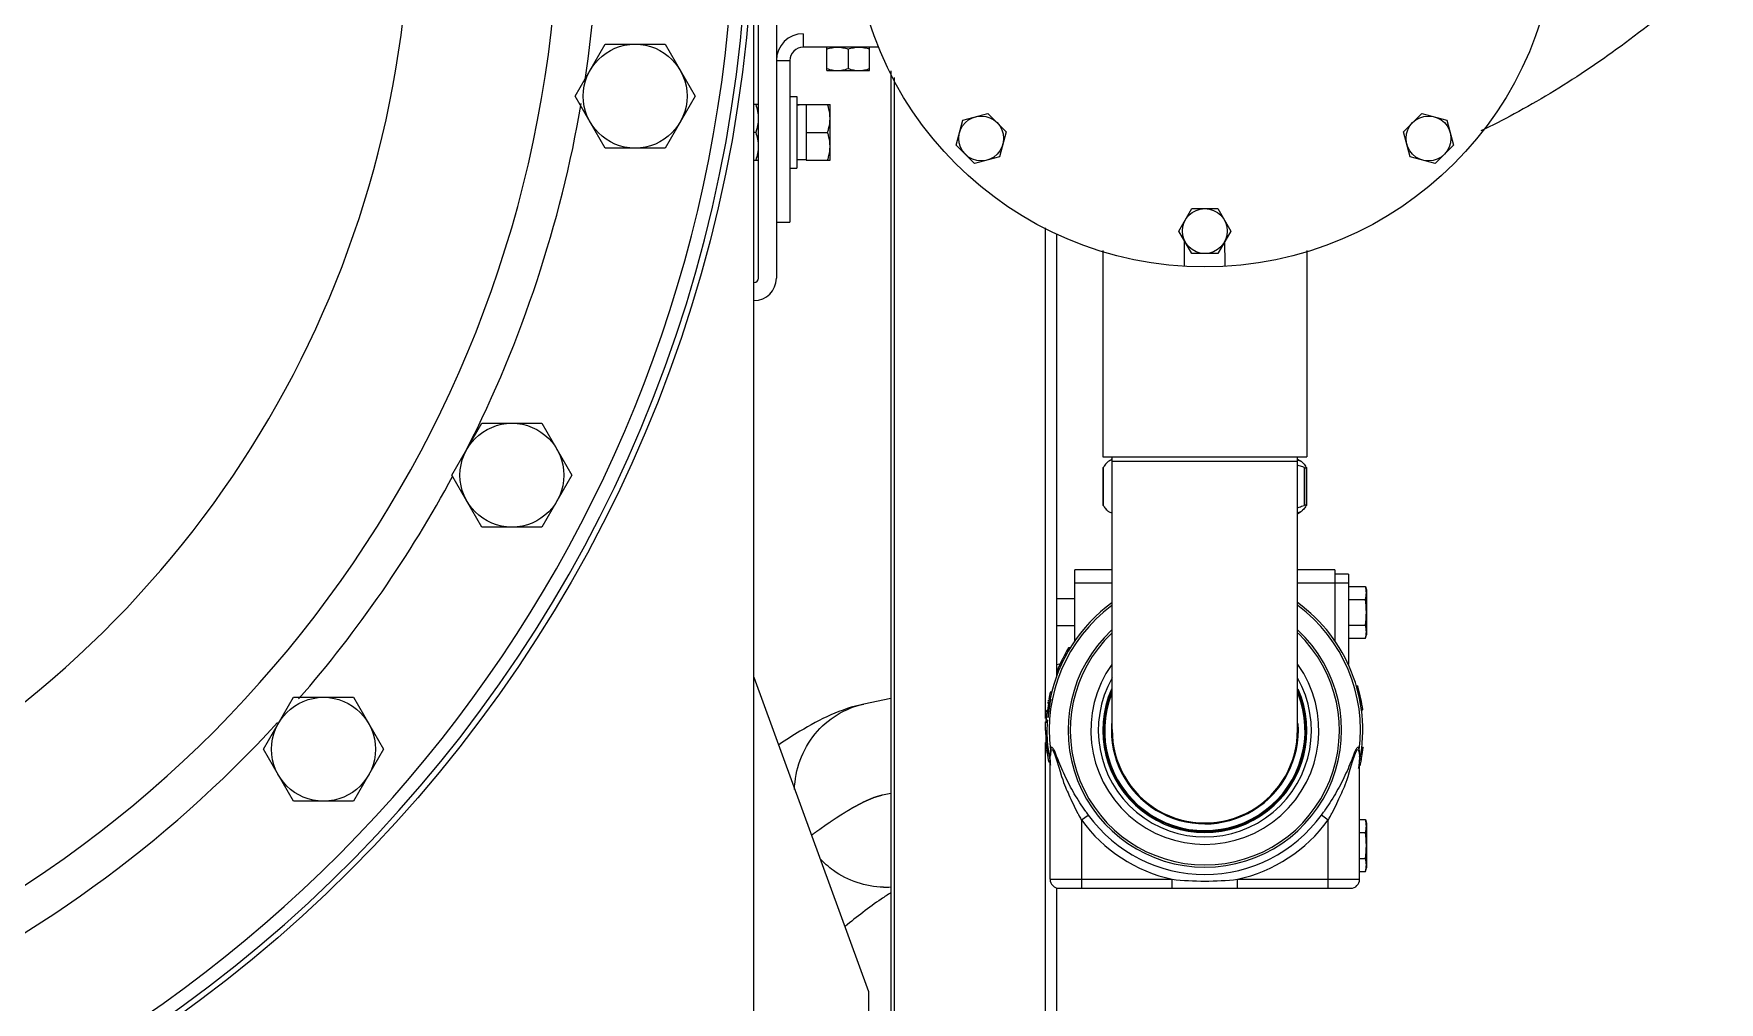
# Model space of a CAD drawing. Header units: millimetres. Extents: x 2513 to 2669, y 1505 to 1675.
# Drawn here: x 2531.3665 to 2531.74, y 1505.9846 to 1506.1993 of the extents above; entities that cross this region are included whole.
import ezdxf

# ---------------------------------------------------------------- set-up
doc = ezdxf.new("R2010")
doc.units = ezdxf.units.MM
doc.linetypes.add('CENTER', pattern=[0.6, 0.375, -0.075, 0.075, -0.075])
for name, color, linetype in [('02___PRT_ALL_AXES', 7, 'Continuous'), ('AXES', 7, 'Continuous'), ('DEFAULT_1', 7, 'CENTER')]:
    doc.layers.add(name, color=color, linetype=linetype)

msp = doc.modelspace()

# ---------------------------------------------------------------- linework, layer by layer
at = {"linetype": 'Continuous'}
for p, q in [((2531.537021686098, 1506.199288950366), (2531.537021686098, 1506.196306223311)), ((2531.553734076828, 1506.196306223311), (2531.537021686098, 1506.196306223311)), ((2531.531056231988, 1506.193323496256), (2531.534038959043, 1506.193323496256)), ((2531.534038959043, 1506.193323496256), (2531.534038959043, 1506.157530771599)), ((2531.556409411954, 1506.191077464472), (2531.556409411954, 1505.964149891481)), ((2531.557155093717, 1506.189589233779), (2531.557155093717, 1505.964149891481)), ((2531.537676585371, 1506.183606490005), (2531.537676585371, 1506.171224747258)), ((2531.570895602434, 1506.174588784962), (2531.57238234312, 1506.180132399366)), ((2531.57238234312, 1506.180132399366), (2531.577925957524, 1506.181619140052)), ((2531.577925957524, 1506.181619140052), (2531.581989143934, 1506.177555953642)), ((2531.670023609197, 1506.177555953641), (2531.674086795607, 1506.181619140051)), ((2531.674086795607, 1506.181619140051), (2531.679630410011, 1506.180132399366)), ((2531.679630410011, 1506.180132399366), (2531.681117150697, 1506.174588784962)), ((2531.581989143934, 1506.177555953642), (2531.580502403248, 1506.172012339238)), ((2531.671510349882, 1506.172012339237), (2531.670023609197, 1506.177555953641)), ((2531.574958788844, 1506.170525598552), (2531.570895602434, 1506.174588784962)), ((2531.681117150697, 1506.174588784962), (2531.677053964287, 1506.170525598551)), ((2531.580502403248, 1506.172012339238), (2531.574958788844, 1506.170525598552)), ((2531.677053964287, 1506.170525598551), (2531.671510349882, 1506.172012339237)), ((2531.531056231988, 1506.157530771599), (2531.534038959043, 1506.157530771599)), ((2531.620264626985, 1506.155542286896), (2531.623133269901, 1506.160513498653)), ((2531.623133269901, 1506.160513498653), (2531.628879483229, 1506.160513498653)), ((2531.628879483229, 1506.160513498653), (2531.631748126146, 1506.155542286895)), ((2531.590710773084, 1506.047486925272), (2531.590710773084, 1506.156223425978)), ((2531.593196378963, 1506.05790936644), (2531.593196378963, 1506.154890014472)), ((2531.623133269901, 1506.150571075138), (2531.620264626985, 1506.155542286896)), ((2531.631748126146, 1506.155542286895), (2531.628879483229, 1506.150571075138)), ((2531.603402276702, 1506.151204081453), (2531.603402276702, 1506.105507040552)), ((2531.621532285983, 1506.147716691873), (2531.621532285983, 1506.153345498553)), ((2531.628879483229, 1506.150571075138), (2531.623133269901, 1506.150571075138)), ((2531.648610476429, 1506.151201527358), (2531.648610476429, 1506.105507040551)), ((2531.603402743839, 1506.105507040552), (2531.648610009292, 1506.105507040551)), ((2531.605485214424, 1506.044858257105), (2531.605485214428, 1506.105507040552)), ((2531.646527538698, 1506.044858257103), (2531.646527538702, 1506.105507040551)), ((2531.603483498474, 1506.094768767901), (2531.603483498474, 1506.103115632917)), ((2531.603483498514, 1506.103103680477), (2531.603505973517, 1506.10316376826)), ((2531.603505973518, 1506.10316376826), (2531.603505973518, 1506.094721105799)), ((2531.605485214428, 1506.104993479356), (2531.605277073382, 1506.104873309067)), ((2531.605485214428, 1506.1045127982), (2531.646527538702, 1506.1045127982)), ((2531.646527538702, 1506.104993479356), (2531.647310329552, 1506.104541534848)), ((2531.647995715864, 1506.10316376826), (2531.647995715864, 1506.094721105798)), ((2531.648506779612, 1506.10316376826), (2531.648506779612, 1506.094721105799)), ((2531.648529254616, 1506.103103680477), (2531.648506779612, 1506.10316376826)), ((2531.648529254655, 1506.0947687679), (2531.648529254655, 1506.103115632916)), ((2531.603505973517, 1506.094721105799), (2531.603483498585, 1506.094780873579)), ((2531.648506779612, 1506.094721105799), (2531.648529254544, 1506.094780873579)), ((2531.646527538701, 1506.092897134964), (2531.646534356772, 1506.092897134964)), ((2531.646537481126, 1506.092897134964), (2531.647310329552, 1506.093343339211)), ((2531.605485214426, 1506.08047698935), (2531.597173348371, 1506.08047698935)), ((2531.597173348371, 1506.064674148144), (2531.597173348371, 1506.08047698935)), ((2531.654839404764, 1506.08047698935), (2531.6465275387, 1506.08047698935)), ((2531.654839404764, 1506.08047698935), (2531.654839404764, 1506.064646912756)), ((2531.657822131818, 1506.079482746999), (2531.654839404764, 1506.079482746999)), ((2531.657822131818, 1506.079482746999), (2531.657822131818, 1506.059496793824)), ((2531.605485214426, 1506.077494262296), (2531.597173348371, 1506.077494262296)), ((2531.657822131818, 1506.077494262296), (2531.6465275387, 1506.077494262296)), ((2531.594917832588, 1506.060930456544), (2531.594582436164, 1506.060930456544)), ((2531.594592663608, 1506.060950437299), (2531.594928170406, 1506.060950437299)), ((2531.595243786546, 1506.061545863787), (2531.594904874859, 1506.061545863787)), ((2531.595254633794, 1506.061565844542), (2531.594915603864, 1506.061565844542)), ((2531.596171153192, 1506.063152316462), (2531.595821827249, 1506.063152316462)), ((2531.526087100245, 1506.056675497768), (2531.55144028021, 1505.9870182083)), ((2531.593196378963, 1506.056655412439), (2531.593196378963, 1506.057825447271)), ((2531.593533592475, 1506.05790936644), (2531.593212350123, 1506.05790936644)), ((2531.593820323837, 1506.059545940027), (2531.593224013324, 1506.059424064013)), ((2531.594364431886, 1506.059811534283), (2531.594034840369, 1506.059811534283)), ((2531.594509748478, 1506.060115241754), (2531.594178652101, 1506.060115241754)), ((2531.591944014081, 1506.052893717481), (2531.591637626199, 1506.052893717481)), ((2531.592044740192, 1506.053309317178), (2531.591737451738, 1506.053309317178)), ((2531.659576414111, 1506.054750968592), (2531.659887254425, 1506.054750968592)), ((2531.659666700033, 1506.054439268819), (2531.659976714209, 1506.054439268819)), ((2531.659695733961, 1506.054335368895), (2531.660005846814, 1506.054335368895)), ((2531.556409411954, 1506.051899767921), (2531.550456305178, 1506.050683051282)), ((2531.590987994894, 1506.049112398616), (2531.590947631627, 1506.048886120147)), ((2531.591346509486, 1506.050835699752), (2531.591654023002, 1506.050835699752)), ((2531.591475500842, 1506.05181475673), (2531.591844844393, 1506.05181475673)), ((2531.591543035742, 1506.052478136879), (2531.591848604232, 1506.052478136371)), ((2531.660702652276, 1506.049436087853), (2531.661003849199, 1506.049436087853)), ((2531.661016260744, 1506.049340180231), (2531.660715532799, 1506.049340180231)), ((2531.590710773084, 1506.04485825711), (2531.590710773084, 1506.046725789651)), ((2531.590758840852, 1506.046699683538), (2531.591057523792, 1506.046699683538)), ((2531.591135957534, 1506.047127271688), (2531.590835121425, 1506.047127271688)), ((2531.591051683865, 1506.048757701268), (2531.591356580734, 1506.048757701268)), ((2531.590710773083, 1506.04485825711), (2531.591009045788, 1506.04485825711)), ((2531.590710773084, 1505.957190937753), (2531.590710773084, 1506.042173802682)), ((2531.590882730822, 1506.041378409146), (2531.591182478019, 1506.041378409079)), ((2531.591208213833, 1506.041129848333), (2531.590908248507, 1506.041129848333)), ((2531.590919394977, 1506.041026371378), (2531.590923571917, 1506.040988863177)), ((2531.590923571917, 1506.040988863177), (2531.590952682393, 1506.040738744324)), ((2531.590952682393, 1506.040738744324), (2531.590952602944, 1506.040733759817)), ((2531.590952682393, 1506.040738744324), (2531.591253050984, 1506.040738744324)), ((2531.590952704554, 1506.040732762743), (2531.590953392385, 1506.040726922541)), ((2531.590953392385, 1506.040726922541), (2531.591253747366, 1506.040726922541)), ((2531.590983954413, 1506.040476576013), (2531.5909790393, 1506.040514840327)), ((2531.591058410012, 1506.039917311815), (2531.590983954413, 1506.040476576013)), ((2531.591020585922, 1506.040191986832), (2531.591322682754, 1506.040191986832)), ((2531.591058410012, 1506.039917311815), (2531.591064049975, 1506.039876948813)), ((2531.591076120165, 1506.039793001635), (2531.591377539615, 1506.039793001635)), ((2531.591219458739, 1506.041026350317), (2531.591223573581, 1506.04098972537)), ((2531.591223573581, 1506.04098972537), (2531.591253050984, 1506.040738744324)), ((2531.591252935807, 1506.040733755076), (2531.591283220301, 1506.040486120268)), ((2531.591252954525, 1506.04073375964), (2531.591253050984, 1506.040738744324)), ((2531.591279555502, 1506.040515324875), (2531.591283039676, 1506.040488266594)), ((2531.591283039676, 1506.040488266594), (2531.591359954321, 1506.039915355479)), ((2531.591359954321, 1506.039915355479), (2531.591365560627, 1506.039875583865)), ((2531.591403731918, 1506.037898560649), (2531.591708030357, 1506.037898560649)), ((2531.591705015434, 1506.011849411031), (2531.591705015434, 1506.038326377939)), ((2531.660307737694, 1506.011849411031), (2531.660307737694, 1506.038326245846)), ((2531.660390107457, 1506.03833351869), (2531.660693656853, 1506.03833351869)), ((2531.660821527806, 1506.039054390358), (2531.660519103091, 1506.039054390358)), ((2531.661090644678, 1506.041001606213), (2531.660790559829, 1506.041001606213)), ((2531.661092547938, 1506.041038867328), (2531.660792440941, 1506.041038867328)), ((2531.661094640378, 1506.041038867222), (2531.661090644678, 1506.04100160622)), ((2531.598664730381, 1506.02499674073), (2531.598664711895, 1506.009860926329)), ((2531.598665059208, 1506.024996994657), (2531.600174244452, 1506.026093188387)), ((2531.653347893347, 1506.024996735839), (2531.651838543843, 1506.0260932705)), ((2531.653348041234, 1506.011849413286), (2531.653347693921, 1506.024996994656)), ((2531.591705015434, 1506.011849411031), (2531.618763248702, 1506.011849413286)), ((2531.618763273797, 1506.010443340012), (2531.618763248702, 1506.011849413286)), ((2531.633249475048, 1506.010443340013), (2531.633249500199, 1506.011849415542)), ((2531.633249504427, 1506.011849413286), (2531.660307737694, 1506.011849411031)), ((2531.653348041234, 1506.009860926327), (2531.653348041234, 1506.011849413286)), ((2531.593196378963, 1505.957190937753), (2531.593196378963, 1506.009959809878)), ((2531.593693500137, 1506.009860926328), (2531.658319252992, 1506.009860926328)), ((2531.618763278081, 1506.009860926328), (2531.618763273797, 1506.010443340012)), ((2531.633249475049, 1506.009860926328), (2531.633249475048, 1506.010443340013)), ((2531.55144028021, 1505.9870182083), (2531.55144028021, 1505.957190937753))]:
    msp.add_line(p, q, dxfattribs=at)
for centre, radius in [((2531.220854698305, 1506.22961334209), 0.3051281898726006), ((2531.626006376566, 1506.225636372683), 0.07804802460031027), ((2531.576442373184, 1506.176072369302), 0.004971211757981546), ((2531.675570379947, 1506.176072369301), 0.004971211757981546), ((2531.626006376565, 1506.155542286896), 0.004971211757981546)]:
    msp.add_circle(centre, radius, dxfattribs=at)
for centre, radius, start, end in [((2531.220854698305, 1506.22961334209), 0.3038694635426145, 93.38384039805503, 86.61615960194497), ((2531.220854698305, 1506.22961334209), 0.3008908246750705, 289.8567404013344, 70.14326268930122), ((2531.220854698305, 1506.22961334209), 0.2619979708688713, 291.4339559392232, 68.5660440607767), ((2531.220854698305, 1506.22961334209), 0.2290659867502957, 299.3330404448685, 60.67357422628584), ((2531.220854698305, 1506.22961334209), 0.2708494320604199, 351.2879336467705, 8.713166989448283), ((2531.537021686098, 1506.193323496256), 0.005965454109577856, 90, 180), ((2531.537021686098, 1506.193323496256), 0.002982727054788928, 90, 180), ((2531.220854698305, 1506.22961334209), 0.2708494320604199, 333.1274080085954, 350.2670823107741), ((2530.102579124544, 1506.14573384731), 1.527902629227802, 0.07435595407507203, 0.2746199881009102), ((2531.220854698305, 1506.22961334209), 0.2708494320604199, 318.9715126248037, 331.7205360588326), ((2531.611263303864, 1506.09825334494), 0.009180873122257724, 145.5164120925139, 147.6660144629394), ((2531.637032102651, 1506.07261746263), 0.03245304176210025, 72.31450770914162, 72.96853577406169), ((2531.636238017555, 1506.070161337921), 0.03503432428123923, 70.39066134404105, 72.29749155781283), ((2531.640749449253, 1506.098253344931), 0.00918087313786733, 32.33398553706063, 34.48358790426307), ((2531.611263303868, 1506.099631529122), 0.009180873126831239, 212.3339855370606, 214.483587907486), ((2531.637032102666, 1506.125267411392), 0.03245304172233056, 287.031464217317, 287.6854922834009), ((2531.636238017582, 1506.127723536063), 0.03503432420080504, 287.702508434736, 289.6093386559589), ((2531.640749449274, 1506.099631529114), 0.009180873113110695, 325.51641208929, 327.6660144629394), ((2531.626006376565, 1506.044858257104), 0.03450618881839494, 126.7189884726248, 187.3482342795792), ((2531.626006376565, 1506.044858257104), 0.03499733077619009, 126.0677253712428, 168.4303401652087), ((2531.626006376565, 1506.044858257104), 0.03499733077619009, 349.220598698805, 54.01510368377115), ((2531.626006376565, 1506.044858257104), 0.03450618881839494, 352.6517657204207, 53.33141349647006), ((2531.626006376565, 1506.044858257104), 0.03031845007442421, 132.9623114985726, 47.12484495580953), ((2531.626006376565, 1506.044858257104), 0.02982727054788928, 133.8095745274249, 46.19042548363485), ((2531.626006376565, 1506.044858257104), 0.03529560348166898, 153.0547600006147, 158.2988217274109), ((2531.626006376565, 1506.044858257104), 0.03529560348166898, 151.7472649711152, 152.9119123104784), ((2531.626006376565, 1506.044858257104), 0.03529560348166898, 148.7810515047224, 151.663850107838), ((2531.626006376565, 1506.044858257104), 0.02527009820303689, 144.6921845275113, 35.30781549747659), ((2531.626006376565, 1506.044858257104), 0.02361325585041235, 150.4545368055274, 29.54546323325458), ((2531.626006376565, 1506.044858257104), 0.03529560348166898, 166.1467082585221, 168.6322596328833), ((2531.626006376565, 1506.044858257104), 0.02261899414787714, 156.1862475309788, 23.7799598961668), ((2531.626006376565, 1506.044858257104), 0.02241022260498081, 157.4594292537597, 22.54057078471939), ((2531.626006376565, 1506.044858257104), 0.02221137413466155, 158.7087651957424, 21.31937073064679), ((2531.626015034124, 1506.044860822424), 0.03498794895851083, 14.9112924989619, 15.71155364733945), ((2531.625995585915, 1506.044855673807), 0.0350080671153478, 13.25052179914472, 14.91124464564449), ((2531.626006376565, 1506.044858257104), 0.03529560348166898, 15.71016609297812, 16.27701771913642), ((2531.626006376565, 1506.044858257104), 0.03529560348166898, 7.429921119366544, 15.67287186387992), ((2531.625998712474, 1506.044856405684), 0.03500485604204405, 12.65127104588529, 13.25052874593536), ((2531.572001941596, 1506.052474545915), 0.01928144844962126, 349.9578777748551, 350.8760347604621), ((2531.626006376565, 1506.044858257104), 0.03517152550748751, 170.215018791689, 173.6345678101207), ((2531.569162201865, 1506.053713716669), 0.0222750386782693, 352.6231560649764, 353.046382546592), ((2531.543074916226, 1506.056880812957), 0.04855386808081618, 353.0634668908045, 353.2839210011002), ((2531.616430750738, 1506.046511572403), 0.02545421844310342, 169.2234245394367, 170.2192385075643), ((2531.626006376565, 1506.044858257104), 0.03486852471670753, 170.1291416375763, 173.5790217101751), ((2531.577069495049, 1506.053152533793), 0.01439763157695475, 352.9895417424293, 353.561378733836), ((2531.615440863207, 1506.046698634113), 0.02444681208156878, 168.6846953798479, 169.2203162632824), ((2531.614606678839, 1506.046866182269), 0.02359596806034718, 167.8939863282316, 168.6861952612915), ((2531.616471648443, 1506.046518466408), 0.02519033616894991, 169.3620010706935, 170.1316730316255), ((2531.614985208541, 1506.046801219501), 0.02367724664052953, 167.7753700417092, 169.3704509850539), ((2531.626010193251, 1506.044858971539), 0.03499309204047005, 11.89198599735163, 12.65128892649849), ((2531.626023768459, 1506.044861853619), 0.03497921431405731, 11.33821892777691, 11.89195835454735), ((2531.625996894179, 1506.044856650646), 0.03500658701420006, 8.606176400994073, 11.33792094949011), ((2531.6260185979, 1506.044859893058), 0.03498464215607363, 7.51616002527689, 8.275408860312174), ((2531.626006376565, 1506.044858257104), 0.03529560348166898, 7.295255725599523, 7.316676300068056), ((2531.220854698305, 1506.22961334209), 0.2708494320604199, 294.2611435886727, 317.4923071687363), ((2531.626006376565, 1506.044858257104), 0.03529560348166898, 176.9667755433858, 177.0094325199316), ((2531.58416752219, 1506.048379465324), 0.00678416306258683, 349.3635871012669, 349.9858044063993), ((2531.580279016445, 1506.049057607689), 0.01073135316495046, 350.0304928601582, 351.1707093397028), ((2531.573349659773, 1506.050133598404), 0.01774375217196164, 351.1718515568854, 352.3947327191962), ((2531.560538875993, 1506.054102817437), 0.0308852113765848, 349.7843175455376, 350.0251812194863), ((2531.570412269882, 1506.05054033013), 0.02070913789096815, 352.354898974495, 353.8282472070277), ((2531.574572690469, 1506.05008443652), 0.01652381904856947, 353.8489400803179, 354.4010197776739), ((2531.626006376565, 1506.044858257104), 0.03499733077619009, 176.9411215708113, 186.3506686642193), ((2531.578815264964, 1506.04967436671), 0.0122614781378669, 354.3738512661987, 355.4671104940449), ((2531.626006376565, 1506.044858257104), 0.02072001060726709, 175.6731640535696, 4.136472291037649), ((2531.626006376565, 1506.044858257104), 0.03529560348166898, 180, 188.2509788919565), ((2531.626006376565, 1506.044858257104), 0.02052116213694782, 179.4186046482619, 0.5813953478325705), ((2531.626006376565, 1506.044858257104), 0.03529560348166898, 188.2841450235778, 191.3722948896224), ((2531.626006376565, 1506.044858257104), 0.03499733077619009, 186.4709116653154, 187.1291941182924), ((2531.626006376565, 1506.044858257104), 0.03499733077619009, 187.4409242761425, 187.8375889462173), ((2531.626006376565, 1506.044858257104), 0.03499733077619009, 188.11492002746, 190.7892322115001), ((2531.599645218525, 1506.03831398099), 0.007940233938075027, 179.9624470912561, 181.5068148921074), ((2531.599260582089, 1506.038303169717), 0.007555446248083571, 181.5015581558367, 183.8298987316573), ((2531.598722647404, 1506.038263263719), 0.007016048477262189, 183.7981661092345, 189.4185932766748), ((2531.605712135008, 1506.037927170518), 0.01402200740173271, 172.7614454255617, 175.081156854823), ((2531.610159640912, 1506.037748272002), 0.01857286926870503, 171.6515219961471, 172.0249915937606), ((2531.609142906059, 1506.037510546189), 0.01747794098681413, 172.4163161781798, 172.823652176244), ((2531.610464429786, 1506.03733502342), 0.01881107002748022, 172.13392289333, 172.4175936875196), ((2531.612334614809, 1506.037075232144), 0.02069921243608698, 171.6326653400452, 172.1300562760378), ((2531.614732149267, 1506.036723838031), 0.02312236078894281, 171.3376941784135, 171.6357209873309), ((2531.649021045031, 1506.038173798712), 0.0112909257785411, 4.409311975821142, 4.858536442664469), ((2531.652693449814, 1506.038304143254), 0.007613741765572678, 355.6262173286121, 358.5046501718716), ((2531.652134590685, 1506.038320693619), 0.008172842703333745, 358.4909036650141, 0.005672702903313565), ((2531.653480730052, 1506.038856911464), 0.006882774067356244, 356.7498643336481, 358.8639745260049), ((2531.626006376565, 1506.044858257104), 0.03529560348166898, 347.1938416280286, 349.3470411016863), ((2531.626006376565, 1506.044858257104), 0.03529560348166898, 349.3823280381527, 350.5003685203549), ((2531.626006376565, 1506.044858257104), 0.03529560348166898, 350.5355296873118, 353.7269268294634), ((2531.614314310199, 1506.044759170924), 0.04652944218732925, 349.6832328459043, 350.1062453518877), ((2531.614413753989, 1506.04474393763), 0.04642885995472228, 350.1036786950797, 350.5427254430456), ((2531.65347570827, 1506.038234832827), 0.0068282958121361, 350.5618934688565, 354.0329806881933), ((2531.653129253973, 1506.038272677595), 0.00717680735794814, 354.020017730525, 355.6113551747547), ((2531.649905905569, 1506.062221724681), 0.06146959240457867, 215.0740054369152, 215.9971811118518), ((2531.601010986107, 1506.063020023758), 0.06282539164233984, 324.0011754425354, 324.9043960054869), ((2531.598040569598, 1506.056280615723), 0.06354186810188743, 331.3874134173591, 332.1755897942117), ((2531.653966587026, 1506.056253119272), 0.06352360908866672, 207.8811416033953, 208.5924337841658), ((2531.654496448134, 1506.056541948908), 0.06412707851720176, 208.5924579053822, 209.466680156194), ((2531.626006376565, 1506.044858257104), 0.03379374765856343, 215.9954017812875, 257.6237406171987), ((2531.626006376565, 1506.044858257104), 0.03192844481872194, 215.9953811228534, 324.0045667769604), ((2531.626006376565, 1506.044858257104), 0.03379374765856343, 282.3762593828013, 324.0046188771465), ((2531.596341706133, 1506.05720755207), 0.06547715826984914, 330.5318512547678, 331.387258460883), ((2531.593693500137, 1506.011849411031), 0.001988484703192619, 180, 270), ((2531.626059259441, 1506.079449640092), 0.06799281216783555, 263.8400448041515, 269.9554434384387), ((2531.62594781537, 1506.07955468679), 0.06809787345885603, 270.0492783342377, 276.1552212377315), ((2531.658319252992, 1506.011849411031), 0.001988484703192619, 270, 0), ((2531.554959220537, 1506.028629955689), 0.01852813072440763, 269.409374546129, 274.5175220406584)]:
    msp.add_arc(centre, radius, start, end, dxfattribs=at)
for centre, start_param, end_param in [((2531.537676585371, 1506.177415618631), 1.5707963268, 1.7692402116), ((2531.535588676433, 1506.177415618631), 1.4720503439, 1.5707963268)]:
    msp.add_ellipse(centre, major_axis=(0.01059078134816132, 0), ratio=0.5773502692, start_param=start_param, end_param=end_param, dxfattribs=at)
for points, knots in [([(2531.740016201765, 1506.214791305511), (2531.735408318501, 1506.210418808498), (2531.725625811367, 1506.2018679524), (2531.710420886052, 1506.190717663949), (2531.69744161244, 1506.18291185681), (2531.689665117051, 1506.178917620622), (2531.687191415541, 1506.177722290314)], [0, 0, 0, 0, 0.2702595031, 0.5664950309000001, 0.8627305587999999, 1, 1, 1, 1]), ([(2531.604805884586, 1506.104601174478), (2531.604731444879, 1506.104558028611), (2531.604582615554, 1506.104456577303), (2531.604446446501, 1506.10433906628), (2531.604378394914, 1506.104274939909)], [0, 0, 0, 0, 0.4792102153, 1, 1, 1, 1]), ([(2531.60507802846, 1506.10472580979), (2531.605031711987, 1506.104710322905), (2531.604938742141, 1506.104673148877), (2531.604850066179, 1506.104626782493), (2531.604805884586, 1506.104601174478)], [0, 0, 0, 0, 0.4888422652, 1, 1, 1, 1]), ([(2531.605485285635, 1506.104785716726), (2531.605417335639, 1506.104788416802), (2531.605278835116, 1506.104780877015), (2531.605144209847, 1506.104747938926), (2531.60507802846, 1506.10472580979)], [0, 0, 0, 0, 0.4935427967, 1, 1, 1, 1]), ([(2531.646527467494, 1506.104785716726), (2531.646595417491, 1506.104788416802), (2531.646733918014, 1506.104780877014), (2531.646868543283, 1506.104747938926), (2531.64693472467, 1506.10472580979)], [0, 0, 0, 0, 0.4935427967, 1, 1, 1, 1]), ([(2531.64693472467, 1506.10472580979), (2531.646981041143, 1506.104710322905), (2531.647074010989, 1506.104673148877), (2531.647162686951, 1506.104626782493), (2531.647206868544, 1506.104601174478)], [0, 0, 0, 0, 0.4888422652, 1, 1, 1, 1]), ([(2531.647206868544, 1506.104601174478), (2531.647281308251, 1506.104558028611), (2531.647430137576, 1506.104456577303), (2531.64756630663, 1506.10433906628), (2531.647634358215, 1506.104274939909)], [0, 0, 0, 0, 0.4792102153, 1, 1, 1, 1]), ([(2531.647995715864, 1506.10316376826), (2531.64813488962, 1506.103114236751), (2531.64836312684, 1506.102855116126), (2531.648461560695, 1506.103116543482), (2531.648435102968, 1506.103137479362)], [0, 0, 0, 0, 0.8140732654, 1, 1, 1, 1]), ([(2531.648537977086, 1506.094785106416), (2531.648547628106, 1506.094818049377), (2531.648285309759, 1506.094942438725), (2531.648153110258, 1506.094747767984), (2531.648009154576, 1506.094675000709)], [0, 0, 0, 0, 0.175472281, 1, 1, 1, 1]), ([(2531.604328855611, 1506.093657617805), (2531.604404399817, 1506.093583379797), (2531.604555470827, 1506.09344802557), (2531.604722381839, 1506.093332098461), (2531.604805884586, 1506.093283699581)], [0, 0, 0, 0, 0.5232201667999999, 1, 1, 1, 1]), ([(2531.604805884586, 1506.093283699581), (2531.604912284779, 1506.093222029153), (2531.605131407438, 1506.093123774905), (2531.605371229895, 1506.093094625189), (2531.605485285635, 1506.093099157333)], [0, 0, 0, 0, 0.5186291154, 1, 1, 1, 1]), ([(2531.647206868544, 1506.093283699581), (2531.647100468351, 1506.093222029153), (2531.646881345691, 1506.093123774905), (2531.646641523234, 1506.093094625189), (2531.646527467494, 1506.093099157333)], [0, 0, 0, 0, 0.5186291154, 1, 1, 1, 1]), ([(2531.647683897519, 1506.093657617805), (2531.647608353313, 1506.093583379797), (2531.647457282303, 1506.09344802557), (2531.647290371291, 1506.093332098461), (2531.647206868544, 1506.093283699581)], [0, 0, 0, 0, 0.5232201667999999, 1, 1, 1, 1]), ([(2531.550456305178, 1506.050683051282), (2531.545423823135, 1506.049654495123), (2531.538991409483, 1506.046492587747), (2531.53315018101, 1506.042719519904), (2531.531629760917, 1506.041686477549)], [0, 0, 0, 0, 0.7364516786, 1, 1, 1, 1]), ([(2531.535053504378, 1506.031770363834), (2531.535211857227, 1506.036136933348), (2531.538287628519, 1506.044924608684), (2531.546305890059, 1506.049835753281), (2531.550456377644, 1506.050682696216)], [0, 0, 0, 0, 0.50775209, 1, 1, 1, 1]), ([(2531.590764935231, 1506.046763094838), (2531.590763769887, 1506.046756105171), (2531.590761848694, 1506.046743714659), (2531.590760502893, 1506.046731234409), (2531.5907602144, 1506.046725789651)], [0, 0, 0, 0, 0.5651492198, 1, 1, 1, 1]), ([(2531.590773545582, 1506.046809784301), (2531.590771909302, 1506.046801406156), (2531.590768923903, 1506.046785864226), (2531.590766134019, 1506.0467702851), (2531.590764935231, 1506.046763094838)], [0, 0, 0, 0, 0.53939495, 1, 1, 1, 1]), ([(2531.590835121425, 1506.047127271688), (2531.590823822593, 1506.04706437863), (2531.590803728952, 1506.046958456549), (2531.590781960918, 1506.04685287285), (2531.590773545582, 1506.046809784301)], [0, 0, 0, 0, 0.5927496279, 1, 1, 1, 1]), ([(2531.591072139543, 1506.046807506142), (2531.591068889271, 1506.046791290963), (2531.591063664264, 1506.046764253018), (2531.591059504583, 1506.04673693262), (2531.591058916311, 1506.046725924982)], [0, 0, 0, 0, 0.6000392631, 1, 1, 1, 1]), ([(2531.591135957534, 1506.047127271688), (2531.591124235719, 1506.047063768855), (2531.591103413632, 1506.046957080173), (2531.591080810049, 1506.046850762148), (2531.591072139543, 1506.046807506142)], [0, 0, 0, 0, 0.5941153709, 1, 1, 1, 1]), ([(2531.591199570292, 1506.047655248767), (2531.5911986304, 1506.047654120364), (2531.591196754586, 1506.047652101974), (2531.591194573371, 1506.047650400469), (2531.591193482559, 1506.047649733381)], [0, 0, 0, 0, 0.5345705953000001, 1, 1, 1, 1]), ([(2531.591211658518, 1506.047676829388), (2531.591209863666, 1506.047672577441), (2531.591206366808, 1506.04766507972), (2531.591201906483, 1506.047658053518), (2531.591199570292, 1506.047655248767)], [0, 0, 0, 0, 0.5583743405, 1, 1, 1, 1]), ([(2531.591241629385, 1506.047790364835), (2531.591237331148, 1506.047768136259), (2531.591229121347, 1506.047729846125), (2531.591218092075, 1506.047692070269), (2531.591211658518, 1506.047676829388)], [0, 0, 0, 0, 0.5778032286, 1, 1, 1, 1]), ([(2531.591302179193, 1506.048243005416), (2531.591293104539, 1506.048159149351), (2531.59127585327, 1506.048007906737), (2531.591254520842, 1506.047857033728), (2531.591241629385, 1506.047790364835)], [0, 0, 0, 0, 0.5539962935, 1, 1, 1, 1]), ([(2531.591356580734, 1506.048757701268), (2531.591347099351, 1506.048673451313), (2531.591329235664, 1506.048501854696), (2531.591311618961, 1506.048330235386), (2531.591302179193, 1506.048243005416)], [0, 0, 0, 0, 0.4914286777, 1, 1, 1, 1]), ([(2531.591873540829, 1506.040206308068), (2531.592177956466, 1506.042204991321), (2531.594305444725, 1506.033896360667), (2531.595766784246, 1506.030818101022), (2531.597124337001, 1506.027855966823), (2531.597816824069, 1506.026547008258)], [0, 0, 0, 0, 0.4069886011, 0.7018951977, 1, 1, 1, 1]), ([(2531.654235866467, 1506.02662159329), (2531.654923633611, 1506.02792482751), (2531.656270234803, 1506.03087494476), (2531.657717705766, 1506.033936023568), (2531.659836865755, 1506.042191405953), (2531.660139212221, 1506.040206307813)], [0, 0, 0, 0, 0.2983329398, 0.5934736008, 1, 1, 1, 1]), ([(2531.591669983477, 1506.039431557293), (2531.591658712152, 1506.039268437954), (2531.591644499133, 1506.038946763694), (2531.591650901508, 1506.038624728125), (2531.591659890488, 1506.038466691247)], [0, 0, 0, 0, 0.508104363, 1, 1, 1, 1]), ([(2531.591766395808, 1506.040325093188), (2531.59174520785, 1506.040173798022), (2531.59170746297, 1506.039876518308), (2531.591680106364, 1506.039578056371), (2531.591669983477, 1506.039431557293)], [0, 0, 0, 0, 0.5098844931000001, 1, 1, 1, 1]), ([(2531.591704989212, 1506.038322901648), (2531.591705123831, 1506.038455612926), (2531.591712042989, 1506.038724830847), (2531.591730223191, 1506.038993484), (2531.591741768545, 1506.039129481814)], [0, 0, 0, 0, 0.4929872305, 1, 1, 1, 1]), ([(2531.599598545237, 1506.026899206553), (2531.598705545564, 1506.028171128326), (2531.597034365928, 1506.030751753499), (2531.595266856906, 1506.03412416035), (2531.594051760187, 1506.03685046566), (2531.593413310396, 1506.038513684903), (2531.592859666115, 1506.039840078297), (2531.592661456738, 1506.040564293408), (2531.591962994764, 1506.041409881014), (2531.591833968932, 1506.040681902593), (2531.591783582777, 1506.040444929979)], [0, 0, 0, 0, 0.2759316611, 0.5448449557, 0.676030705, 0.8039098656999999, 0.8654452923999999, 0.9227287754000001, 0.9569848206999999, 1, 1, 1, 1]), ([(2531.59187354084, 1506.040206308141), (2531.591863616861, 1506.040246927868), (2531.591838133226, 1506.040328425397), (2531.591803328463, 1506.040406354129), (2531.591783582776, 1506.040444929974)], [0, 0, 0, 0, 0.491066868, 1, 1, 1, 1]), ([(2531.660229170305, 1506.040444929882), (2531.660178783775, 1506.0406819043), (2531.660049745538, 1506.041409896422), (2531.659351290707, 1506.040564262485), (2531.659153073628, 1506.039840040583), (2531.658599430085, 1506.038513616189), (2531.657960932939, 1506.036850405553), (2531.656745973052, 1506.034123954115), (2531.654977933494, 1506.030751883052), (2531.653307741544, 1506.028170596884), (2531.652414334053, 1506.026899037407)], [0, 0, 0, 0, 0.0430153127, 0.07727242150000001, 0.1345567687, 0.1960928587, 0.3239737623, 0.4551581873, 0.7240806045999999, 1, 1, 1, 1]), ([(2531.660229170305, 1506.04044492988), (2531.660209424605, 1506.040406354002), (2531.660174619825, 1506.040328425203), (2531.66014913619, 1506.040246927603), (2531.660139212217, 1506.040206307841)], [0, 0, 0, 0, 0.5089331378, 1, 1, 1, 1]), ([(2531.660278552721, 1506.039041857199), (2531.660287884434, 1506.038920784086), (2531.660302325402, 1506.03868122678), (2531.660307418064, 1506.03844127079), (2531.660307433281, 1506.038322769029)], [0, 0, 0, 0, 0.5061067607999999, 1, 1, 1, 1]), ([(2531.660362151268, 1506.038720452995), (2531.660364496971, 1506.038837583409), (2531.660363391539, 1506.039074975395), (2531.66035150198, 1506.039312044902), (2531.660343213746, 1506.039431896077)], [0, 0, 0, 0, 0.4937133902, 1, 1, 1, 1]), ([(2531.5547682293, 1506.010102809376), (2531.550873896965, 1506.010143336146), (2531.545495197649, 1506.011991142788), (2531.541588338925, 1506.015498166215), (2531.540677333377, 1506.016484240005)], [0, 0, 0, 0, 0.7436548381, 1, 1, 1, 1]), ([(2531.55643874874, 1506.008891487027), (2531.555715044301, 1506.008432796569), (2531.552217093361, 1506.006099035425), (2531.548887200512, 1506.003521716161), (2531.546293485153, 1506.001406021832)], [0, 0, 0, 0, 0.203811825, 1, 1, 1, 1])]:
    msp.add_open_spline(points, degree=3, knots=knots, dxfattribs=at)
for points in [[(2531.604378394914, 1506.104274939909), (2531.60411885248, 1506.104030367879), (2531.603897748072, 1506.103745084974), (2531.603695616656, 1506.103451281223)], [(2531.647634358215, 1506.104274939909), (2531.647893900651, 1506.104030367879), (2531.648115005058, 1506.103745084974), (2531.648317136474, 1506.103451281223)], [(2531.603695616656, 1506.094433592836), (2531.603884844632, 1506.094158544602), (2531.604090735267, 1506.093891620924), (2531.604328855611, 1506.093657617805)], [(2531.648317136474, 1506.094433592835), (2531.648127908498, 1506.094158544601), (2531.647922017863, 1506.093891620924), (2531.647683897519, 1506.093657617805)], [(2531.66013921217, 1506.040206307652), (2531.660193633867, 1506.039848994334), (2531.660240801091, 1506.039490229836), (2531.660271400813, 1506.039130093494)], [(2531.660343213746, 1506.039431896077), (2531.66031977032, 1506.039770897373), (2531.660278491479, 1506.040108717241), (2531.66022917027, 1506.04044492981)]]:
    msp.add_open_spline(points, degree=3, dxfattribs=at)
at = {"layer": '02___PRT_ALL_AXES', "linetype": 'Continuous'}
for p, q in [((2531.486445155117, 1506.185441751298), (2531.493094150843, 1506.196958149716)), ((2531.493094150843, 1506.196958149716), (2531.506392142296, 1506.196958149716)), ((2531.506392142296, 1506.196958149716), (2531.513041138022, 1506.185441751298)), ((2531.542206868398, 1506.191136163083), (2531.542206868398, 1506.196306223314)), ((2531.546964109614, 1506.195881323664), (2531.546964109614, 1506.19156106273)), ((2531.551721350829, 1506.191136163083), (2531.551721350829, 1506.196306223314)), ((2531.542206868398, 1506.191136163083), (2531.551721350836, 1506.191136163083)), ((2531.493094150843, 1506.173925352881), (2531.486445155117, 1506.185441751298)), ((2531.513041138022, 1506.185441751298), (2531.506392142296, 1506.173925352881)), ((2531.527038192213, 1506.183606490005), (2531.526087100245, 1506.183606490005)), ((2531.527038192209, 1506.183606490005), (2531.527038192209, 1506.171224747258)), ((2531.534038959043, 1506.185369557444), (2531.535588676433, 1506.185369557444)), ((2531.535588676433, 1506.185369557444), (2531.535588676433, 1506.169461679819)), ((2531.537676585371, 1506.183606490005), (2531.542946069835, 1506.183606490005)), ((2531.542946069835, 1506.171224747258), (2531.542946069835, 1506.183606490005)), ((2531.527079262582, 1506.181392588038), (2531.527038192209, 1506.181392588038)), ((2531.526485245881, 1506.177415618631), (2531.526087100245, 1506.177415618631)), ((2531.537676585371, 1506.177415618631), (2531.542393123506, 1506.177415618631)), ((2531.506392142296, 1506.173925352881), (2531.493094150843, 1506.173925352881)), ((2531.527079262582, 1506.173438649225), (2531.527038192209, 1506.173438649225)), ((2531.526087100245, 1506.171224747258), (2531.527038192213, 1506.171224747258)), ((2531.534038959043, 1506.169461679819), (2531.535588676433, 1506.169461679819)), ((2531.537676585371, 1506.171301028169), (2531.535588676433, 1506.171301028169)), ((2531.537676585371, 1506.171224747258), (2531.542946069835, 1506.171224747258)), ((2531.45914561067, 1506.101422392784), (2531.465794606397, 1506.112938791201)), ((2531.465794606397, 1506.112938791201), (2531.47909259785, 1506.112938791201)), ((2531.47909259785, 1506.112938791201), (2531.485741593576, 1506.101422392784)), ((2531.465794606397, 1506.089905994367), (2531.45914561067, 1506.101422392784)), ((2531.485741593576, 1506.101422392784), (2531.47909259785, 1506.089905994367)), ((2531.47909259785, 1506.089905994367), (2531.465794606397, 1506.089905994367)), ((2531.417394667568, 1506.040674393614), (2531.424043663294, 1506.052190792031)), ((2531.424043663294, 1506.052190792031), (2531.437341654747, 1506.052190792031)), ((2531.437341654747, 1506.052190792031), (2531.443990650474, 1506.040674393614)), ((2531.424043663294, 1506.029157995197), (2531.417394667568, 1506.040674393614)), ((2531.443990650474, 1506.040674393614), (2531.437341654747, 1506.029157995197)), ((2531.437341654747, 1506.029157995197), (2531.424043663294, 1506.029157995197))]:
    msp.add_line(p, q, dxfattribs=at)
for centre in [(2531.499743146569, 1506.185441751298), (2531.472443602123, 1506.101422392784), (2531.430692659021, 1506.040674393614)]:
    msp.add_circle(centre, 0.01151639841724371, dxfattribs=at)
for points, knots in [([(2531.542206868398, 1506.195881323664), (2531.54259162189, 1506.196009574827), (2531.543373387432, 1506.196224349227), (2531.544182950218, 1506.196306223311), (2531.544585489005, 1506.196306223311)], [0, 0, 0, 0, 0.5018729022, 1, 1, 1, 1]), ([(2531.544585489005, 1506.196306223311), (2531.544988027806, 1506.196306223311), (2531.545797590592, 1506.196224349227), (2531.546579356133, 1506.196009574824), (2531.546964109614, 1506.195881323664)], [0, 0, 0, 0, 0.4981271121, 1, 1, 1, 1]), ([(2531.546964109614, 1506.195881323664), (2531.547348863095, 1506.196009574824), (2531.548130628616, 1506.196224349216), (2531.548940191379, 1506.196306223313), (2531.549342730157, 1506.196306223313)], [0, 0, 0, 0, 0.5018729021, 1, 1, 1, 1]), ([(2531.549342730157, 1506.196306223313), (2531.549745268967, 1506.196306223313), (2531.550554831775, 1506.196224349236), (2531.551336597339, 1506.196009574827), (2531.551721350829, 1506.195881323664)], [0, 0, 0, 0, 0.4981271121, 1, 1, 1, 1]), ([(2531.542206868398, 1506.19156106273), (2531.542591621878, 1506.19143281157), (2531.543373387401, 1506.191218037178), (2531.544182950163, 1506.19113616308), (2531.544585488941, 1506.19113616308)], [0, 0, 0, 0, 0.5018729013000001, 1, 1, 1, 1]), ([(2531.544585488941, 1506.19113616308), (2531.544988027752, 1506.19113616308), (2531.54579759056, 1506.191218037158), (2531.546579356124, 1506.191432811567), (2531.546964109614, 1506.19156106273)], [0, 0, 0, 0, 0.4981271128, 1, 1, 1, 1]), ([(2531.546964109614, 1506.19156106273), (2531.547348863094, 1506.19143281157), (2531.548130628616, 1506.191218037178), (2531.548940191378, 1506.191136163081), (2531.549342730157, 1506.19113616308)], [0, 0, 0, 0, 0.5018729013000001, 1, 1, 1, 1]), ([(2531.549342730157, 1506.19113616308), (2531.549745268968, 1506.19113616308), (2531.550554831776, 1506.191218037158), (2531.551336597339, 1506.191432811567), (2531.551721350829, 1506.19156106273)], [0, 0, 0, 0, 0.4981271128, 1, 1, 1, 1]), ([(2531.526485245881, 1506.183606490005), (2531.52665214648, 1506.183105788208), (2531.526931644727, 1506.182088431848), (2531.52703819221, 1506.181034901342), (2531.52703819221, 1506.180511054518)], [0, 0, 0, 0, 0.5018729021, 1, 1, 1, 1]), ([(2531.542946069835, 1506.180511054318), (2531.542946069835, 1506.181296929376), (2531.542782369019, 1506.182351013179), (2531.542476803428, 1506.183355450241), (2531.542393123506, 1506.183606490005)], [0, 0, 0, 0, 0.7481003277, 1, 1, 1, 1]), ([(2531.52703819221, 1506.180511054518), (2531.52703819221, 1506.179987207612), (2531.52693164479, 1506.178933676967), (2531.526652146496, 1506.177916320477), (2531.526485245881, 1506.177415618631)], [0, 0, 0, 0, 0.4981271121, 1, 1, 1, 1]), ([(2531.542393123506, 1506.177415618631), (2531.542476803429, 1506.177666658397), (2531.542782369018, 1506.178671095459), (2531.542946069835, 1506.179725179261), (2531.542946069835, 1506.180511054318)], [0, 0, 0, 0, 0.251899674, 1, 1, 1, 1]), ([(2531.526485245881, 1506.177415618631), (2531.526652146479, 1506.176914916837), (2531.526931644726, 1506.175897560481), (2531.52703819221, 1506.17484402998), (2531.52703819221, 1506.174320183157)], [0, 0, 0, 0, 0.5018729021, 1, 1, 1, 1]), ([(2531.542946069835, 1506.174320182944), (2531.542946069835, 1506.175106058002), (2531.542782369019, 1506.176160141805), (2531.542476803428, 1506.177164578868), (2531.542393123506, 1506.177415618631)], [0, 0, 0, 0, 0.7481003277, 1, 1, 1, 1]), ([(2531.52703819221, 1506.174320183157), (2531.527038192199, 1506.17379633625), (2531.526931644797, 1506.1727428056), (2531.526652146497, 1506.171725449106), (2531.526485245881, 1506.171224747258)], [0, 0, 0, 0, 0.4981271121, 1, 1, 1, 1]), ([(2531.542393123506, 1506.171224747258), (2531.542476803429, 1506.171475787023), (2531.542782369018, 1506.172480224086), (2531.542946069835, 1506.173534307888), (2531.542946069835, 1506.174320182944)], [0, 0, 0, 0, 0.251899674, 1, 1, 1, 1])]:
    msp.add_open_spline(points, degree=3, knots=knots, dxfattribs=at)
at = {"layer": 'AXES', "linetype": 'Continuous'}
for p, q in [((2531.526087100245, 1505.954208210698), (2531.526087100245, 1506.468433359912)), ((2531.527079262582, 1506.145102742204), (2531.527079262582, 1506.314123941976)), ((2531.531056231989, 1506.314123941976), (2531.531056231989, 1506.145102742204)), ((2531.657822131818, 1506.076771947904), (2531.661583972458, 1506.076771947904)), ((2531.661583972458, 1506.076771947904), (2531.661799101225, 1506.076002898768)), ((2531.661799101225, 1506.076002898768), (2531.661799101225, 1506.066060475252)), ((2531.597173348371, 1506.074014414065), (2531.593196378963, 1506.074014414065)), ((2531.657822131818, 1506.073901817457), (2531.661583972458, 1506.073901817457)), ((2531.597173348371, 1506.068048959956), (2531.593196378963, 1506.068048959956)), ((2531.657822131818, 1506.068161556564), (2531.661583972458, 1506.068161556564)), ((2531.657822131818, 1506.065291426117), (2531.661583972458, 1506.065291426117)), ((2531.661583972458, 1506.065291426117), (2531.661799101225, 1506.066060475252)), ((2531.660307737694, 1506.025071345621), (2531.661583972458, 1506.025071345621)), ((2531.661583972458, 1506.025071345621), (2531.661799101225, 1506.024302296485)), ((2531.661799101225, 1506.024302296485), (2531.661799101225, 1506.014359872969)), ((2531.660307737694, 1506.022201215174), (2531.661583972458, 1506.022201215174)), ((2531.660307737694, 1506.016460954281), (2531.661583972458, 1506.016460954281)), ((2531.660307737694, 1506.013590823834), (2531.661583972458, 1506.013590823834)), ((2531.661583972458, 1506.013590823834), (2531.661799101225, 1506.014359872969))]:
    msp.add_line(p, q, dxfattribs=at)
for centre, radius, start, end in [((2531.526085020231, 1506.145102742204), 0.004971211757981546, 270, 0), ((2531.526085020231, 1506.145102742204), 0.0009942423515963094, 270, 0), ((2531.642545680876, 1506.07103168701), 0.01925342034909615, 351.4268949983959, 8.573105001604036), ((2531.642545680876, 1506.019331084727), 0.01925342034909615, 351.4268949983959, 8.573105001604036)]:
    msp.add_arc(centre, radius, start, end, dxfattribs=at)
for points in [[(2531.661799101225, 1506.07533688268), (2531.661799101225, 1506.075820582838), (2531.661723604666, 1506.076308840261), (2531.661583972458, 1506.076771947904)], [(2531.661583972458, 1506.073901817457), (2531.661723604666, 1506.0743649251), (2531.661799101225, 1506.074853182523), (2531.661799101225, 1506.07533688268)], [(2531.661799101225, 1506.06672649134), (2531.661799101225, 1506.067210191498), (2531.661723604666, 1506.067698448921), (2531.661583972458, 1506.068161556564)], [(2531.661583972458, 1506.065291426117), (2531.661723604666, 1506.06575453376), (2531.661799101225, 1506.066242791183), (2531.661799101225, 1506.06672649134)], [(2531.661799101225, 1506.023636280397), (2531.661799101225, 1506.024119980555), (2531.661723604666, 1506.024608237978), (2531.661583972458, 1506.025071345621)], [(2531.661583972458, 1506.022201215174), (2531.661723604666, 1506.022664322817), (2531.661799101225, 1506.02315258024), (2531.661799101225, 1506.023636280397)], [(2531.661799101225, 1506.015025889057), (2531.661799101225, 1506.015509589215), (2531.661723604666, 1506.015997846638), (2531.661583972458, 1506.016460954281)], [(2531.661583972458, 1506.013590823834), (2531.661723604666, 1506.014053931477), (2531.661799101225, 1506.0145421889), (2531.661799101225, 1506.015025889057)]]:
    msp.add_open_spline(points, degree=3, dxfattribs=at)
at = {"layer": 'DEFAULT_1', "linetype": 'CENTER'}
msp.add_line((2531.554565045119, 1506.030579958418), (2531.556409411954, 1506.030956916518), dxfattribs=at)
msp.add_open_spline([(2531.538845195048, 1506.021628274728), (2531.539245191111, 1506.021917884964), (2531.539845185025, 1506.022352299939), (2531.540545178552, 1506.022859118738), (2531.540945173958, 1506.023148727583), (2531.541245173019, 1506.023365939529), (2531.541495164253, 1506.023546932567), (2531.541695175149, 1506.02369176494), (2531.541820141178, 1506.023782198776), (2531.541920207398, 1506.023854743713), (2531.541982535684, 1506.023899632826), (2531.542032886408, 1506.023936578185), (2531.542069313027, 1506.02396145588), (2531.542105365155, 1506.023985540183), (2531.542177662051, 1506.024034116912), (2531.542286026485, 1506.02410681059), (2531.542430558642, 1506.024203833468), (2531.542575078427, 1506.024300830138), (2531.542767775792, 1506.024430168174), (2531.543104994157, 1506.024656505462), (2531.543586735824, 1506.024979846803), (2531.54406847676, 1506.02530318686), (2531.544405696149, 1506.025529525944), (2531.544598391903, 1506.025658861159), (2531.54474291663, 1506.025755866484), (2531.544863344632, 1506.025836691797), (2531.544959707825, 1506.025901379988), (2531.545019887479, 1506.025941746485), (2531.545068139624, 1506.025974185392), (2531.545098049831, 1506.025994127245), (2531.545122544611, 1506.026010842213), (2531.54514497084, 1506.026024777213), (2531.54518325581, 1506.026047872051), (2531.545238449989, 1506.026081538471), (2531.545326480489, 1506.026135028194), (2531.54543661455, 1506.026202019279), (2531.545612775429, 1506.026309132956), (2531.545832994928, 1506.026443049779), (2531.546097250436, 1506.026603739364), (2531.546361508063, 1506.026764431796), (2531.546625765105, 1506.026925123441), (2531.546890022374, 1506.027085815387), (2531.547154279316, 1506.027246506916), (2531.547374494334, 1506.027380417663), (2531.547550664354, 1506.027487543734), (2531.547660775153, 1506.027554503276), (2531.547748853402, 1506.027608057747), (2531.547814940535, 1506.02764825964), (2531.547869922656, 1506.027681646569), (2531.547908587725, 1506.027705242414), (2531.547930404766, 1506.027718374443), (2531.547947548664, 1506.027729213111), (2531.547961706734, 1506.027736268852), (2531.547981625652, 1506.027746996035), (2531.54801599851, 1506.027765153811), (2531.548065356285, 1506.027791414912), (2531.548124477026, 1506.027822790655), (2531.548203342609, 1506.027864673033), (2531.548301911601, 1506.027917009551), (2531.548459629247, 1506.028000757176), (2531.548656773811, 1506.028105438549), (2531.548893348369, 1506.028231057566), (2531.549129922591, 1506.02835667616), (2531.549366497075, 1506.028482295075), (2531.549603070847, 1506.02860791313), (2531.549839647207, 1506.028733534301), (2531.550036786143, 1506.028838208942), (2531.550194515269, 1506.0289219703), (2531.550293055043, 1506.028974271871), (2531.550371980601, 1506.029016225984), (2531.550421095193, 1506.029042189801), (2531.550455904053, 1506.029060880543), (2531.550475124173, 1506.029070753527), (2531.550491817827, 1506.029077584769), (2531.550513549952, 1506.029087165308), (2531.550547837918, 1506.029101912139), (2531.550590863403, 1506.029120544966), (2531.550659611666, 1506.029150246107), (2531.550745578735, 1506.029187410748), (2531.550848725633, 1506.029231991961), (2531.55098625957, 1506.029291439285), (2531.551226941739, 1506.029395469427), (2531.551570774673, 1506.029544085445), (2531.551914606782, 1506.029692700441), (2531.552155290106, 1506.029796732013), (2531.552292822228, 1506.02985617709), (2531.552395974694, 1506.029900765199), (2531.552481924337, 1506.029937908256), (2531.552550708154, 1506.029967653433), (2531.552593643156, 1506.02998617419), (2531.552628116852, 1506.030001151063), (2531.552649376119, 1506.030010145928), (2531.552667040412, 1506.030018179386), (2531.552682306622, 1506.030023155126), (2531.55270790848, 1506.030030442231), (2531.552745063798, 1506.030041593495), (2531.552804187485, 1506.030059021349), (2531.552878203313, 1506.030080947977), (2531.552996566476, 1506.030115951324), (2531.553144541759, 1506.030159732701), (2531.553322102969, 1506.030212258714), (2531.553558854437, 1506.030282297464), (2531.553854792678, 1506.030369844506), (2531.554209919039, 1506.030474901557), (2531.554446669857, 1506.030544939476), (2531.554565045276, 1506.030579958451)], degree=3, knots=[0, 0, 0, 0, 0.0625, 0.09375, 0.109375, 0.125, 0.140625, 0.1484375, 0.15625, 0.16015625, 0.1640625, 0.166015625, 0.16796875, 0.169921875, 0.171875, 0.1796875, 0.1875, 0.1953125, 0.203125, 0.21875, 0.25, 0.28125, 0.296875, 0.3046875, 0.3125, 0.3203125, 0.32421875, 0.328125, 0.330078125, 0.33203125, 0.3330078125, 0.333984375, 0.3359375, 0.33984375, 0.34375, 0.3515625, 0.359375, 0.375, 0.390625, 0.40625, 0.421875, 0.4375, 0.453125, 0.46875, 0.4765625, 0.484375, 0.48828125, 0.4921875, 0.49609375, 0.498046875, 0.4990234375, 0.5, 0.5009765625, 0.501953125, 0.50390625, 0.5078125, 0.51171875, 0.515625, 0.5234375, 0.53125, 0.546875, 0.5625, 0.578125, 0.59375, 0.609375, 0.625, 0.640625, 0.6484375, 0.65625, 0.66015625, 0.6640625, 0.666015625, 0.6669921875, 0.66796875, 0.669921875, 0.671875, 0.67578125, 0.6796875, 0.6875, 0.6953125, 0.703125, 0.71875, 0.75, 0.78125, 0.796875, 0.8046875, 0.8125, 0.8203125, 0.82421875, 0.828125, 0.830078125, 0.83203125, 0.8330078125, 0.833984375, 0.8359375, 0.83984375, 0.84375, 0.8515625, 0.859375, 0.875, 0.890625, 0.90625, 0.9375, 0.96875, 1, 1, 1, 1], dxfattribs=at)

doc.saveas('drawing.dxf')
